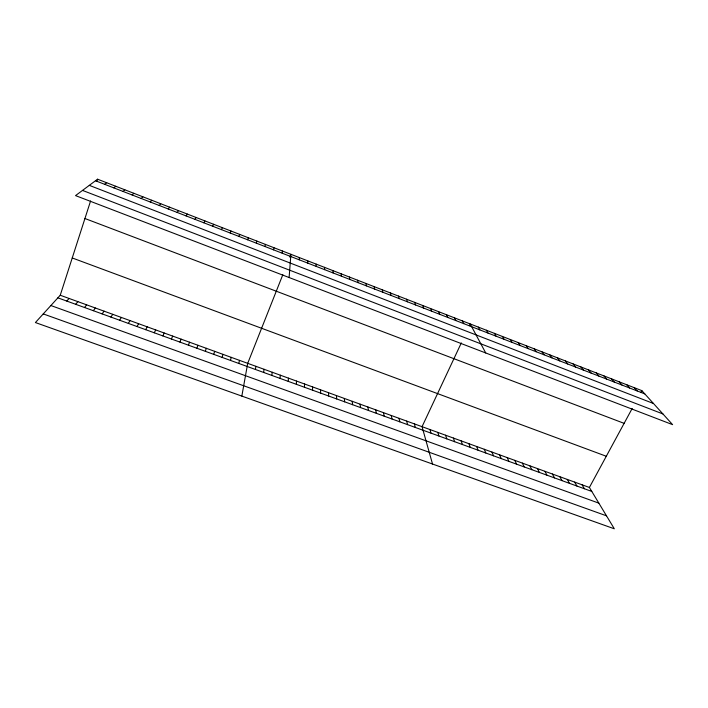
<?xml version="1.0" encoding="UTF-8"?>
<svg xmlns="http://www.w3.org/2000/svg" width="708" height="708" viewBox="0 0 708 708"><rect width="100%" height="100%" fill="white"/><g stroke="black" fill="none" stroke-linecap="round" stroke-linejoin="round"><path stroke-width="1.06" d="M307.75 263.111L307.759 260.845M304.493 387.258L304.529 383.984M296.378 384.32L296.493 381.063M299.254 259.818L299.351 257.579M288.245 381.373L288.43 378.134M289.121 277.536L290.908 254.305L289.793 257.101M280.076 378.408L280.333 375.196M271.881 375.435L272.217 372.249M282.182 253.19L282.43 251.013M263.659 372.461L264.075 369.284M255.42 369.47L255.898 366.319M273.598 249.862L273.934 247.711M241.835 396.091L247.703 363.346L282.819 274.713M264.987 246.526L265.403 244.393M238.835 363.461L239.472 360.354M230.507 360.434L231.224 357.354M256.349 243.171L256.845 241.074M222.153 357.407L222.94 354.345M247.676 239.8L248.26 237.738M213.763 354.363L214.63 351.327M205.355 351.318L206.302 348.301M60.242 295.245L589.392 487.458L614.323 528.796L35.4 322.547L60.242 295.245L90.589 200.948M96.943 181.186L97.58 179.204L641.846 390.63L672.6 424.65L75.535 195.603L97.58 179.204M238.977 236.428L239.64 234.383M196.912 348.256L197.939 345.265M188.443 345.185L189.54 342.221M230.242 233.038L230.994 231.029M179.938 342.106L181.124 339.159M221.48 229.64L222.312 227.657M171.416 339.008L172.681 336.088M162.858 335.911L164.203 333.008M461.324 342.911L422.056 426.676L432.517 464.023M469.386 325.707L470.209 323.954L485.732 352.965M212.683 226.224L213.604 224.277M154.273 332.795L155.698 329.919M203.86 222.799L204.869 220.878M145.653 329.671L147.167 326.822M589.392 487.458L632.173 408.481M640.82 392.515L641.846 390.63M137.016 326.538L138.609 323.715M195.001 219.365L196.098 217.471M128.343 323.397L130.015 320.591M186.116 215.922L187.301 214.055M119.634 320.237L121.395 317.458M110.908 317.069L112.749 314.325M177.195 212.462L178.469 210.621M102.147 313.892L104.076 311.166M93.35 310.706L95.368 308.007M168.247 208.984L169.601 207.178M84.526 307.511L86.633 304.829M159.265 205.497L160.716 203.727M75.676 304.298L77.862 301.652M66.791 301.077L69.065 298.457M150.255 202.001L151.786 200.258M141.211 198.497L142.839 196.78M132.131 194.974L133.847 193.293M123.015 191.434L124.829 189.788M113.873 187.886L115.776 186.275M104.704 184.328L106.696 182.744M43.25 313.918L606.499 515.822M50.879 305.537L598.853 503.14M57.879 297.847L591.791 491.432M72.243 257.96L606.296 456.262M84.933 218.515L624.12 423.349M89.297 185.363L653.484 403.507M82.517 190.408L662.927 413.95M95.492 180.752L644.784 393.887M634.315 387.701L637.191 390.94M626.757 384.763L629.571 387.984M619.173 381.824L621.925 385.019M611.562 378.869L614.261 382.037M603.933 375.904L606.561 379.054M596.278 372.921L598.844 376.054M588.587 369.939L591.091 373.054M580.879 366.948L583.321 370.036M573.144 363.939L575.515 367.01M565.391 360.93L567.692 363.974M557.603 357.903L559.842 360.921M549.789 354.867L551.966 357.867M541.947 351.823L544.054 354.796M534.089 348.77L536.124 351.726M526.194 345.699L528.168 348.637M518.283 342.628L520.185 345.539M510.335 339.539L512.167 342.424M502.361 336.442L504.131 339.309M494.37 333.335L496.06 336.176M582.038 484.785L584.374 488.741M574.666 482.113L576.94 486.042M486.343 330.22L487.962 333.034M567.267 479.422L569.48 483.343M478.289 327.096L479.847 329.884M559.842 476.723L561.993 480.626M552.39 474.015L554.488 477.9M544.921 471.307L546.957 475.174M462.342 320.901L463.758 323.644M537.425 468.581L539.399 472.431M529.911 465.855L531.814 469.687M454.447 317.83L455.793 320.556M522.362 463.112L524.212 466.926M446.527 314.759L447.801 317.45M514.796 460.359L516.583 464.165M507.202 457.607L508.928 461.386M438.579 311.67L439.783 314.343M499.591 454.837L501.246 458.598M491.945 452.067L493.547 455.81M430.614 308.573L431.738 311.219M484.281 449.279L485.812 453.005M422.614 305.467L423.667 308.086M476.59 446.483L478.059 450.191M468.882 443.686L470.28 447.376M414.587 302.343L415.569 304.944M461.138 440.872L462.474 444.544M406.534 299.219L407.445 301.794M453.377 438.048L454.642 441.704M445.58 435.216L446.783 438.854M398.454 296.077L399.285 298.634M437.765 432.384L438.907 435.995M390.347 292.926L391.108 295.457M429.924 429.535L430.995 433.128M382.214 289.767L382.895 292.271M414.392 423.888L415.331 427.446M374.054 286.598L374.665 289.076M406.711 421.101L407.578 424.641M399.002 418.304L399.808 421.818M365.859 283.421L366.399 285.873M391.267 415.49L392.002 418.994M383.506 412.675L384.179 416.154M357.646 280.226L358.106 282.651M375.727 409.844L376.32 413.304M349.407 277.023L349.787 279.421M367.921 407.012L368.443 410.445M360.08 404.162L360.54 407.587M341.132 273.81L341.433 276.182M352.221 401.312L352.611 404.711M332.831 270.589L333.061 272.934M344.336 398.445L344.654 401.825M336.433 395.568L336.681 398.931M324.503 267.35L324.653 269.668M328.494 392.692L328.671 396.029M320.529 389.798L320.636 393.117M316.149 264.111L316.219 266.394M312.547 386.895L312.582 390.196"/></g></svg>
